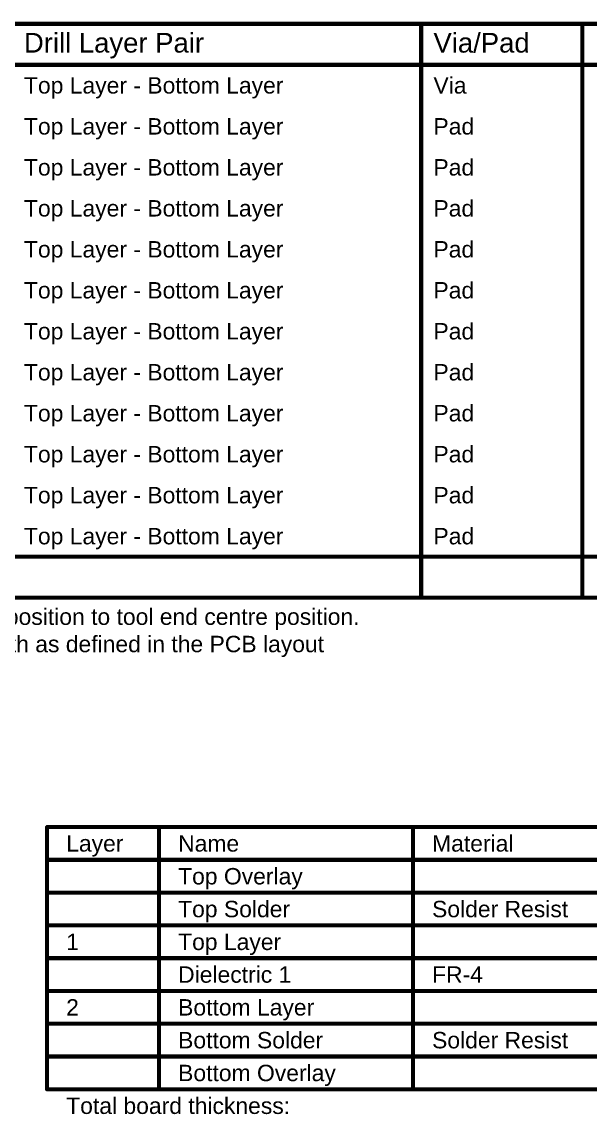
# Model space of a CAD drawing. Header units: inches. Extents: x -1 to 208, y -10 to 150.
# Drawn here: x 89.7 to 142.6, y 48.4 to 150 of the extents above; entities that cross this region are included whole.
import ezdxf

# ---------------------------------------------------------------- set-up
doc = ezdxf.new("R2010")
doc.units = ezdxf.units.IN
doc.layers.add('Drill Drawing', color=1, linetype='Continuous')
doc.layers.add('Fabrication', color=76, linetype='Continuous')
doc.styles.add('Arial', font='', dxfattribs={"height": 0.2})
doc.styles.get('Arial').set_extended_font_data('Arial')

msp = doc.modelspace()

# ---------------------------------------------------------------- linework, layer by layer
at = {"layer": 'Drill Drawing'}
for points in [[(-0.9, 149.81, 0.381, 0.381, 0), (198.48, 149.81, 0.381, 0.381, 0)], [(126.85, 96.47, 0.381, 0.381, 0), (126.85, 149.81, 0.381, 0.381, 0)], [(141.83, 96.47, 0.381, 0.381, 0), (141.83, 149.81, 0.381, 0.381, 0)], [(-0.9, 146, 0.381, 0.381, 0), (198.48, 146, 0.381, 0.381, 0)], [(-0.9, 100.28, 0.381, 0.381, 0), (198.48, 100.28, 0.381, 0.381, 0)], [(-0.9, 96.47, 0.381, 0.381, 0), (198.48, 96.47, 0.381, 0.381, 0)]]:
    msp.add_lwpolyline(points, format="xyseb", dxfattribs=at)
for points in [[(126.76, 149.81, 0.191, 0.191, 1), (126.95, 149.81, 0.191, 0.191, 1)], [(141.74, 149.81, 0.191, 0.191, 1), (141.93, 149.81, 0.191, 0.191, 1)], [(126.76, 96.47, 0.191, 0.191, 1), (126.95, 96.47, 0.191, 0.191, 1)], [(141.74, 96.47, 0.191, 0.191, 1), (141.93, 96.47, 0.191, 0.191, 1)]]:
    msp.add_lwpolyline(points, format="xyseb", close=True, dxfattribs=at)
at = {"layer": 'Fabrication'}
for points in [[(92.05, 75.13, 0.381, 0.381, 0), (207.34, 75.13, 0.381, 0.381, 0)], [(92.05, 50.75, 0.381, 0.381, 0), (92.05, 75.13, 0.381, 0.381, 0)], [(102.46, 50.75, 0.381, 0.381, 0), (102.46, 75.13, 0.381, 0.381, 0)], [(126.08, 50.75, 0.381, 0.381, 0), (126.08, 75.13, 0.381, 0.381, 0)], [(92.05, 72.09, 0.381, 0.381, 0), (207.34, 72.09, 0.381, 0.381, 0)], [(92.05, 69.04, 0.381, 0.381, 0), (102.46, 69.04, 0.381, 0.381, 0)], [(102.46, 69.04, 0.381, 0.381, 0), (126.08, 69.04, 0.381, 0.381, 0)], [(126.08, 69.04, 0.381, 0.381, 0), (147.92, 69.04, 0.381, 0.381, 0)], [(92.05, 65.99, 0.381, 0.381, 0), (102.46, 65.99, 0.381, 0.381, 0)], [(102.46, 65.99, 0.381, 0.381, 0), (126.08, 65.99, 0.381, 0.381, 0)], [(126.08, 65.99, 0.381, 0.381, 0), (147.92, 65.99, 0.381, 0.381, 0)], [(92.05, 62.94, 0.381, 0.381, 0), (102.46, 62.94, 0.381, 0.381, 0)], [(102.46, 62.94, 0.381, 0.381, 0), (126.08, 62.94, 0.381, 0.381, 0)], [(126.08, 62.94, 0.381, 0.381, 0), (147.92, 62.94, 0.381, 0.381, 0)], [(92.05, 59.89, 0.381, 0.381, 0), (102.46, 59.89, 0.381, 0.381, 0)], [(102.46, 59.89, 0.381, 0.381, 0), (126.08, 59.89, 0.381, 0.381, 0)], [(126.08, 59.89, 0.381, 0.381, 0), (147.92, 59.89, 0.381, 0.381, 0)], [(92.05, 56.85, 0.381, 0.381, 0), (102.46, 56.85, 0.381, 0.381, 0)], [(102.46, 56.85, 0.381, 0.381, 0), (126.08, 56.85, 0.381, 0.381, 0)], [(126.08, 56.85, 0.381, 0.381, 0), (147.92, 56.85, 0.381, 0.381, 0)], [(92.05, 53.8, 0.381, 0.381, 0), (102.46, 53.8, 0.381, 0.381, 0)], [(102.46, 53.8, 0.381, 0.381, 0), (126.08, 53.8, 0.381, 0.381, 0)], [(126.08, 53.8, 0.381, 0.381, 0), (147.92, 53.8, 0.381, 0.381, 0)], [(92.05, 50.75, 0.381, 0.381, 0), (102.46, 50.75, 0.381, 0.381, 0)], [(102.46, 50.75, 0.381, 0.381, 0), (126.08, 50.75, 0.381, 0.381, 0)], [(126.08, 50.75, 0.381, 0.381, 0), (147.92, 50.75, 0.381, 0.381, 0)]]:
    msp.add_lwpolyline(points, format="xyseb", dxfattribs=at)
for points in [[(91.96, 75.13, 0.191, 0.191, 1), (92.15, 75.13, 0.191, 0.191, 1)], [(91.96, 75.13, 0.191, 0.191, 1), (92.15, 75.13, 0.191, 0.191, 1)], [(102.37, 75.13, 0.191, 0.191, 1), (102.56, 75.13, 0.191, 0.191, 1)], [(125.98, 75.13, 0.191, 0.191, 1), (126.17, 75.13, 0.191, 0.191, 1)], [(91.96, 72.09, 0.191, 0.191, 1), (92.15, 72.09, 0.191, 0.191, 1)], [(91.96, 69.04, 0.191, 0.191, 1), (92.15, 69.04, 0.191, 0.191, 1)], [(102.37, 69.04, 0.191, 0.191, 1), (102.56, 69.04, 0.191, 0.191, 1)], [(102.37, 69.04, 0.191, 0.191, 1), (102.56, 69.04, 0.191, 0.191, 1)], [(125.98, 69.04, 0.191, 0.191, 1), (126.17, 69.04, 0.191, 0.191, 1)], [(125.98, 69.04, 0.191, 0.191, 1), (126.17, 69.04, 0.191, 0.191, 1)], [(91.96, 65.99, 0.191, 0.191, 1), (92.15, 65.99, 0.191, 0.191, 1)], [(102.37, 65.99, 0.191, 0.191, 1), (102.56, 65.99, 0.191, 0.191, 1)], [(102.37, 65.99, 0.191, 0.191, 1), (102.56, 65.99, 0.191, 0.191, 1)], [(125.98, 65.99, 0.191, 0.191, 1), (126.17, 65.99, 0.191, 0.191, 1)], [(125.98, 65.99, 0.191, 0.191, 1), (126.17, 65.99, 0.191, 0.191, 1)], [(91.96, 62.94, 0.191, 0.191, 1), (92.15, 62.94, 0.191, 0.191, 1)], [(102.37, 62.94, 0.191, 0.191, 1), (102.56, 62.94, 0.191, 0.191, 1)], [(102.37, 62.94, 0.191, 0.191, 1), (102.56, 62.94, 0.191, 0.191, 1)], [(125.98, 62.94, 0.191, 0.191, 1), (126.17, 62.94, 0.191, 0.191, 1)], [(125.98, 62.94, 0.191, 0.191, 1), (126.17, 62.94, 0.191, 0.191, 1)], [(91.96, 59.89, 0.191, 0.191, 1), (92.15, 59.89, 0.191, 0.191, 1)], [(102.37, 59.89, 0.191, 0.191, 1), (102.56, 59.89, 0.191, 0.191, 1)], [(102.37, 59.89, 0.191, 0.191, 1), (102.56, 59.89, 0.191, 0.191, 1)], [(125.98, 59.89, 0.191, 0.191, 1), (126.17, 59.89, 0.191, 0.191, 1)], [(125.98, 59.89, 0.191, 0.191, 1), (126.17, 59.89, 0.191, 0.191, 1)], [(91.96, 56.85, 0.191, 0.191, 1), (92.15, 56.85, 0.191, 0.191, 1)], [(102.37, 56.85, 0.191, 0.191, 1), (102.56, 56.85, 0.191, 0.191, 1)], [(102.37, 56.85, 0.191, 0.191, 1), (102.56, 56.85, 0.191, 0.191, 1)], [(125.98, 56.85, 0.191, 0.191, 1), (126.17, 56.85, 0.191, 0.191, 1)], [(125.98, 56.85, 0.191, 0.191, 1), (126.17, 56.85, 0.191, 0.191, 1)], [(91.96, 53.8, 0.191, 0.191, 1), (92.15, 53.8, 0.191, 0.191, 1)], [(102.37, 53.8, 0.191, 0.191, 1), (102.56, 53.8, 0.191, 0.191, 1)], [(102.37, 53.8, 0.191, 0.191, 1), (102.56, 53.8, 0.191, 0.191, 1)], [(125.98, 53.8, 0.191, 0.191, 1), (126.17, 53.8, 0.191, 0.191, 1)], [(125.98, 53.8, 0.191, 0.191, 1), (126.17, 53.8, 0.191, 0.191, 1)], [(91.96, 50.75, 0.191, 0.191, 1), (92.15, 50.75, 0.191, 0.191, 1)], [(91.96, 50.75, 0.191, 0.191, 1), (92.15, 50.75, 0.191, 0.191, 1)], [(102.37, 50.75, 0.191, 0.191, 1), (102.56, 50.75, 0.191, 0.191, 1)], [(102.37, 50.75, 0.191, 0.191, 1), (102.56, 50.75, 0.191, 0.191, 1)], [(102.37, 50.75, 0.191, 0.191, 1), (102.56, 50.75, 0.191, 0.191, 1)], [(125.98, 50.75, 0.191, 0.191, 1), (126.17, 50.75, 0.191, 0.191, 1)], [(125.98, 50.75, 0.191, 0.191, 1), (126.17, 50.75, 0.191, 0.191, 1)], [(125.98, 50.75, 0.191, 0.191, 1), (126.17, 50.75, 0.191, 0.191, 1)]]:
    msp.add_lwpolyline(points, format="xyseb", close=True, dxfattribs=at)

# ---------------------------------------------------------------- texts
at = {"layer": 'Drill Drawing', "style": 'Arial'}
for s, height, p in [('Drill Layer Pair', 1.8288, (89.9, 147.14)), ('Via/Pad', 1.829, (127.99, 147.14)), ('Top Layer - Bottom Layer', 1.524, (89.9, 143.33)), ('Via', 1.524, (127.99, 143.33)), ('Top Layer - Bottom Layer', 1.524, (89.9, 139.52)), ('Pad', 1.524, (127.99, 139.52)), ('Top Layer - Bottom Layer', 1.524, (89.9, 135.71)), ('Pad', 1.524, (127.99, 135.71)), ('Top Layer - Bottom Layer', 1.524, (89.9, 131.9)), ('Pad', 1.524, (127.99, 131.9)), ('Top Layer - Bottom Layer', 1.524, (89.9, 128.09)), ('Pad', 1.524, (127.99, 128.09)), ('Top Layer - Bottom Layer', 1.524, (89.9, 124.28)), ('Pad', 1.524, (127.99, 124.28)), ('Top Layer - Bottom Layer', 1.524, (89.9, 120.47)), ('Pad', 1.524, (127.99, 120.47)), ('Top Layer - Bottom Layer', 1.524, (89.9, 116.66)), ('Pad', 1.524, (127.99, 116.66)), ('Top Layer - Bottom Layer', 1.524, (89.9, 112.85)), ('Pad', 1.524, (127.99, 112.85)), ('Top Layer - Bottom Layer', 1.524, (89.9, 109.04)), ('Pad', 1.524, (127.99, 109.04)), ('Top Layer - Bottom Layer', 1.524, (89.9, 105.23)), ('Pad', 1.524, (127.99, 105.23)), ('Top Layer - Bottom Layer', 1.524, (89.9, 101.42)), ('Pad', 1.524, (127.99, 101.42)), ('= Calculated from tool start centre position to tool end centre position.', 1.524, (55.62, 93.93)), (' = Routed Path Length + Tool Size = Slot length as defined in the PCB layout', 1.524, (45.21, 91.39))]:
    msp.add_text(s, height=height, dxfattribs=at).set_placement(p)
at = {"layer": 'Fabrication', "style": 'Arial'}
for s, height, p in [('Layer', 1.524, (93.83, 72.85)), ('Name', 1.524, (104.24, 72.85)), ('Material', 1.524, (127.86, 72.85)), ('Top Overlay', 1.524, (104.24, 69.8)), ('Top Solder', 1.524, (104.24, 66.75)), ('Solder Resist', 1.524, (127.86, 66.75)), ('1', 1.52, (93.83, 63.7)), ('Top Layer', 1.524, (104.24, 63.7)), ('Dielectric 1', 1.524, (104.24, 60.66)), ('FR-4', 1.524, (127.86, 60.66)), ('2', 1.52, (93.83, 57.61)), ('Bottom Layer', 1.524, (104.24, 57.61)), ('Bottom Solder', 1.524, (104.24, 54.56)), ('Solder Resist', 1.524, (127.86, 54.56)), ('Bottom Overlay', 1.524, (104.24, 51.51)), ('Total board thickness:', 1.524, (93.83, 48.46))]:
    msp.add_text(s, height=height, dxfattribs=at).set_placement(p)

doc.saveas('drawing.dxf')
